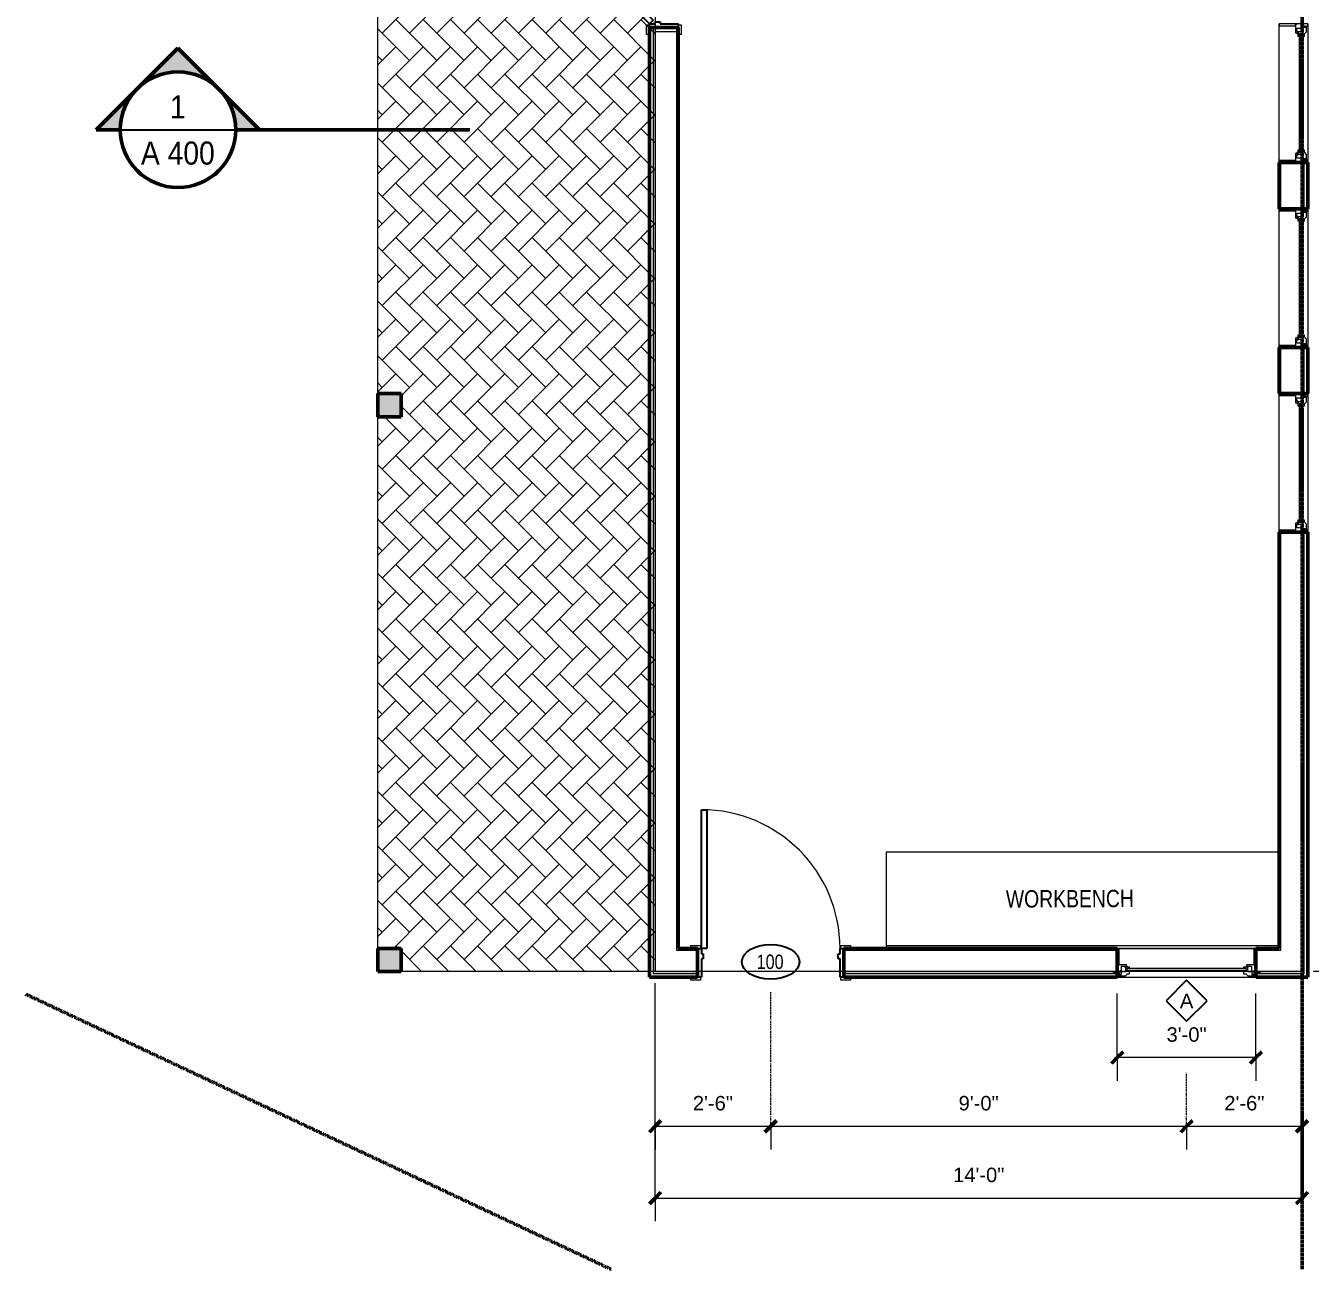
# Model space of a CAD drawing. Header units: inches. Extents: x 556 to 1208, y -588 to -66.
# Drawn here: x 555.8 to 889.4, y -587.5 to -264.7 of the extents above; entities that cross this region are included whole.
import ezdxf

# ---------------------------------------------------------------- set-up
doc = ezdxf.new("R2010")
doc.units = ezdxf.units.IN
doc.header["$MEASUREMENT"] = 0
doc.linetypes.add('Center', pattern=[1.25, 0.25, -0.1875, 0.625, -0.1875])
doc.linetypes.add('Hidden 1_8_', pattern=[0.1875, 0.125, -0.0625])
for name, color, linetype, lineweight in [('A-ANNO-DIMS', 211, 'Continuous', 13), ('A-ANNO-DIMS-48', 211, 'Continuous', 13), ('A-DETL', 90, 'Continuous', 13), ('A-DETL-GENF', 92, 'Continuous', 18), ('A-DOOR', 31, 'Continuous', 18), ('A-DOOR-FRAM', 31, 'Continuous', 25), ('A-DOOR-IDEN', 31, 'Continuous', 25), ('A-FLOR', 192, 'Continuous', 18), ('A-FLOR-PATT', 8, 'Continuous', 18), ('A-GLAZ', 151, 'Continuous', 18), ('A-GLAZ-IDEN', 152, 'Continuous', 25), ('A-WALL', 113, 'Continuous', 18), ('A-WALL-PATT', 111, 'Continuous', 50), ('G-ANNO-SYMB', 111, 'Continuous', 13), ('G-ANNO-TEXT', 231, 'Continuous', 13), ('Q-CASE', 31, 'Continuous', 13)]:
    doc.layers.add(name, color=color, linetype=linetype, lineweight=lineweight)
doc.styles.add('Arial', font='arial.ttf', dxfattribs={"height": 3.75})
doc.styles.add('Arial_1', font='arial.ttf', dxfattribs={"width": 0.8, "height": 4.5})
doc.styles.add('Arial_2', font='arial.ttf', dxfattribs={"width": 0.8, "height": 3.75})
doc.styles.add('Arial_3', font='arial.ttf', dxfattribs={"width": 0.875, "height": 6})
doc.dimstyles.new('Linear_w__Centerline_1', dxfattribs={"dimscale": 12, "dimtxt": 3.825973, "dimasz": 0.25, "dimexe": 0.5, "dimexo": 0.25, "dimgap": 0.25, "dimtad": 1, "dimdec": 4, "dimrnd": 0.0625, "dimzin": 3, "dimdsep": 46, "dimlunit": 4, "dimtxsty": 'Arial', "dimblk1": 'OBLIQUE', "dimblk2": 'OBLIQUE', "dimsah": 1, "dimcen": 0.09, "dimazin": 0, "dimtfac": 1, "dimtdec": 4, "dimtix": 1, "dimtmove": 0, "dimatfit": 3, "dimfxl": 1, "dimtvp": 1, "dimfrac": 2, "dimtolj": 1, "dimtzin": 0, "dimarcsym": 2})
doc.dimstyles.new('Linear_w__Centerline_2', dxfattribs={"dimscale": 12, "dimtxt": 3.825973, "dimasz": 0.25, "dimexe": 0.5, "dimexo": 0.25, "dimgap": 0.25, "dimtad": 1, "dimdec": 4, "dimrnd": 0.0625, "dimzin": 3, "dimdsep": 46, "dimlunit": 4, "dimtxsty": 'Arial', "dimblk1": 'OBLIQUE', "dimblk2": 'OBLIQUE', "dimsah": 1, "dimcen": 0.09, "dimazin": 0, "dimtfac": 1, "dimtdec": 4, "dimtix": 1, "dimtmove": 0, "dimatfit": 3, "dimfxl": 1, "dimtvp": 1, "dimfrac": 2, "dimtolj": 1, "dimtzin": 0, "dimarcsym": 2})
doc.dimstyles.new('Linear_w__Centerline_3', dxfattribs={"dimscale": 12, "dimtxt": 3.825973, "dimasz": 0.25, "dimexe": 0.5, "dimexo": 0.25, "dimgap": 0.25, "dimtad": 1, "dimdec": 4, "dimrnd": 0.0625, "dimzin": 3, "dimdsep": 46, "dimlunit": 4, "dimtxsty": 'Arial', "dimblk1": 'OBLIQUE', "dimblk2": 'OBLIQUE', "dimsah": 1, "dimcen": 0.09, "dimazin": 0, "dimtfac": 1, "dimtdec": 4, "dimtix": 1, "dimtmove": 0, "dimatfit": 3, "dimfxl": 1, "dimtvp": 1, "dimfrac": 2, "dimtolj": 1, "dimtzin": 0, "dimarcsym": 2})
doc.dimstyles.new('Linear_w__Centerline_4', dxfattribs={"dimscale": 12, "dimtxt": 3.825973, "dimasz": 0.25, "dimexe": 0.5, "dimexo": 0.25, "dimgap": 0.25, "dimtad": 1, "dimdec": 4, "dimrnd": 0.0625, "dimzin": 3, "dimdsep": 46, "dimlunit": 4, "dimtxsty": 'Arial', "dimblk1": 'OBLIQUE', "dimblk2": 'OBLIQUE', "dimsah": 1, "dimcen": 0.09, "dimazin": 0, "dimtfac": 1, "dimtdec": 4, "dimtix": 1, "dimtmove": 0, "dimatfit": 3, "dimfxl": 1, "dimtvp": 1, "dimfrac": 2, "dimtolj": 1, "dimtzin": 0, "dimarcsym": 2})
pattern_1 = [(0, (-139.068, -245.307), (15.36, 3.84), [0.6336, -10.886, 0.6336, -10.886, -61.44]), (0, (-139.068, -245.307), (15.36, 3.84), [-23.04, 0.6336, -22.406, 0.6336, -10.886, -26.88]), (0, (-139.068, -245.307), (15.36, 3.84), [-57.6, 0.6336, -7.046, 0.6336, -18.566]), (120, (-133.308, -243.387), (-11.005538, 11.38215), [0.6336, -10.886, 0.6336, -10.886, -61.44]), (120, (-133.308, -243.387), (-11.005538, 11.38215), [-23.04, 0.6336, -22.406, 0.6336, -10.886, -26.88]), (120, (-133.308, -243.387), (-11.005538, 11.38215), [-57.6, 0.6336, -7.046, 0.6336, -18.566]), (240, (-131.388, -235.707), (-4.354462, -15.22215), [0.6336, -10.886, 0.6336, -10.886, -61.44]), (240, (-131.388, -235.707), (-4.354462, -15.22215), [-23.04, 0.6336, -22.406, 0.6336, -10.886, -26.88]), (240, (-131.388, -235.707), (-4.354462, -15.22215), [-57.6, 0.6336, -7.046, 0.6336, -18.566])]
pattern_2 = [(0, (-139.068, -245.307), (0, 1.333), []), (315, (-139.068, -245.307), (1.332769, 0), [1.885, -1.885]), (45, (-139.068, -245.307), (1.332769, 0), [1.885, -1.885])]

# ---------------------------------------------------------------- blocks, each defined once
blk = doc.blocks.new('Full view door - 36_ x 96_-797312-FLOOR PLAN')
at = {"layer": 'A-DOOR', "lineweight": 13}
for p, q in [((-20.75, 4.63), (-18.25, 4.63)), ((-20.75, 3.88), (-20.75, 4.63)), ((-18.25, 3.88), (-20.75, 3.88)), ((-18.25, 4.63), (-18.25, 3.88)), ((18.25, 4.63), (20.75, 4.63)), ((18.25, 3.88), (18.25, 4.63)), ((20.75, 3.88), (18.25, 3.88)), ((20.75, 4.63), (20.75, 3.88)), ((-20.75, -3.63), (-18.25, -3.63)), ((-20.75, -4.38), (-20.75, -3.63)), ((-18.25, -4.38), (-20.75, -4.38)), ((-18.25, -3.63), (-18.25, -4.38)), ((18.25, -3.63), (20.75, -3.63)), ((18.25, -4.38), (18.25, -3.63)), ((20.75, -4.38), (18.25, -4.38)), ((20.75, -3.63), (20.75, -4.38))]:
    blk.add_line(p, q, dxfattribs=at)
at = {"layer": 'A-DOOR', "lineweight": 25}
for p, q in [((-8.43, -28.11), (17.03, -2.65)), ((17.03, -2.65), (18, -3.63)), ((18, -3.63), (-7.46, -29.08)), ((-7.46, -29.08), (-8.43, -28.11))]:
    blk.add_line(p, q, dxfattribs=at)
at = {"layer": 'A-DOOR', "lineweight": 13}
blk.add_arc((18, -3.63), 36, 180, 225, dxfattribs=at)
at = {"layer": 'A-DOOR-FRAM'}
for p, q in [((-19, 3.88), (-18, 3.88)), ((-19, -3.63), (-19, 3.88)), ((-18, 3.88), (-18, -0.87)), ((18, 3.88), (19, 3.88)), ((18, -0.87), (18, 3.88)), ((19, 3.88), (19, -3.63)), ((-18, -0.87), (-17.5, -0.87)), ((-18, -2.25), (-18, -3.63)), ((-17.5, -2.25), (-18, -2.25)), ((-17.5, -0.87), (-17.5, -2.25)), ((17.5, -0.87), (18, -0.87)), ((17.5, -2.25), (17.5, -0.87)), ((18, -2.25), (17.5, -2.25)), ((18, -3.63), (18, -2.25)), ((-18, -3.63), (-19, -3.63)), ((19, -3.63), (18, -3.63))]:
    blk.add_line(p, q, dxfattribs=at)
blk = doc.blocks.new('Full view door - 36_ x 96_-728582-FLOOR PLAN')
at = {"layer": 'A-DOOR', "lineweight": 13}
for p, q in [((-20.75, 4.625), (-18.25, 4.625)), ((-20.75, 3.875), (-20.75, 4.625)), ((-18.25, 3.875), (-20.75, 3.875)), ((-18.25, 4.625), (-18.25, 3.875)), ((18.25, 4.625), (20.75, 4.625)), ((18.25, 3.875), (18.25, 4.625)), ((20.75, 3.875), (18.25, 3.875)), ((20.75, 4.625), (20.75, 3.875)), ((-20.75, -3.625), (-18.25, -3.625)), ((-20.75, -4.375), (-20.75, -3.625)), ((-18.25, -4.375), (-20.75, -4.375)), ((-18.25, -3.625), (-18.25, -4.375)), ((18.25, -3.625), (20.75, -3.625)), ((18.25, -4.375), (18.25, -3.625)), ((20.75, -4.375), (18.25, -4.375)), ((20.75, -3.625), (20.75, -4.375))]:
    blk.add_line(p, q, dxfattribs=at)
at = {"layer": 'A-DOOR', "lineweight": 25}
for p, q in [((16.625, -3.625), (18, -3.625)), ((16.625, -39.625), (16.625, -3.625)), ((18, -3.625), (18, -39.625)), ((18, -39.625), (16.625, -39.625))]:
    blk.add_line(p, q, dxfattribs=at)
at = {"layer": 'A-DOOR', "lineweight": 13}
blk.add_arc((18, -3.625), 36, 180, 270, dxfattribs=at)
at = {"layer": 'A-DOOR-FRAM'}
for p, q in [((-19, 3.875), (-18, 3.875)), ((-19, -3.625), (-19, 3.875)), ((-18, 3.875), (-18, -0.875)), ((18, 3.875), (19, 3.875)), ((18, -0.875), (18, 3.875)), ((19, 3.875), (19, -3.625)), ((-18, -0.875), (-17.5, -0.875)), ((-18, -2.25), (-18, -3.625)), ((-17.5, -2.25), (-18, -2.25)), ((-17.5, -0.875), (-17.5, -2.25)), ((17.5, -0.875), (18, -0.875)), ((17.5, -2.25), (17.5, -0.875)), ((18, -2.25), (17.5, -2.25)), ((18, -3.625), (18, -2.25)), ((-18, -3.625), (-19, -3.625)), ((19, -3.625), (18, -3.625))]:
    blk.add_line(p, q, dxfattribs=at)
blk = doc.blocks.new('Window-Casement-JELD-WEN-Stationary-In_Sash-Premium-Vinyl - 36_ x 54_-793214-FLOOR PLAN')
at = {"layer": 'A-DETL-GENF', "lineweight": 13}
for p, q in [((-18, 3.72), (-18, 2.53)), ((-17.55, 3.75), (-17.97, 3.75)), ((-17.38, 3.08), (-17.47, 3.67)), ((-17.25, 3.37), (-17.25, 3.29)), ((-15.9, 3.4), (-17.22, 3.4)), ((-15.44, 2.94), (-15.9, 3.4)), ((15.9, 3.4), (15.44, 2.94)), ((17.22, 3.4), (15.9, 3.4)), ((17.25, 3.29), (17.25, 3.37)), ((17.47, 3.67), (17.38, 3.08)), ((17.97, 3.75), (17.55, 3.75)), ((18, 2.53), (18, 3.72)), ((-18.03, 2.5), (-19.09, 2.5)), ((-19.09, 2.5), (-19.09, 2.43)), ((-19.09, 2.43), (-18.03, 2.43)), ((-18, 2.4), (-18, 0.56)), ((-18, 0.56), (-17.94, 0.56)), ((-17.94, 0.56), (-17.91, 0.61)), ((-17.91, 0.61), (-17.91, 0.78)), ((-17.91, 0.78), (-17.78, 0.78)), ((-17.78, 0.78), (-17.78, 0.5)), ((-17.78, 0.5), (-15.58, 0.5)), ((-17.44, 2.34), (-17.44, 3.08)), ((-17.44, 3.08), (-17.38, 3.08)), ((-17.38, 2.34), (-17.44, 2.34)), ((-17.38, 2.12), (-17.38, 2.34)), ((-17.22, 2.09), (-17.35, 2.09)), ((-17.25, 3.29), (-17.2, 3.29)), ((-17.2, 3.17), (-17.25, 3.17)), ((-17.25, 3.17), (-17.25, 3.08)), ((-17.06, 2.34), (-17.24, 2.34)), ((-17.24, 2.34), (-17.24, 2.28)), ((-17.24, 2.28), (-17.19, 2.28)), ((-17.22, 3.05), (-17, 3.05)), ((-17.2, 3.29), (-17.2, 3.33)), ((-17.2, 3.33), (-17.15, 3.33)), ((-17.2, 3.12), (-17.2, 3.17)), ((-17.15, 3.12), (-17.2, 3.12)), ((-17.19, 2.28), (-17.19, 2.23)), ((-17.19, 2.23), (-17.15, 2.19)), ((-17.15, 3.33), (-17.15, 3.12)), ((-17.11, 2.25), (-17.08, 2.29)), ((-16.96, 2.1), (-17.11, 2.25)), ((-17.08, 2.29), (-17.05, 2.26)), ((-17.01, 2.29), (-17.06, 2.34)), ((-17.05, 2.26), (-17.01, 2.29)), ((-17, 3.05), (-17, 2.41)), ((-17, 2.41), (-16.81, 2.22)), ((-16.92, 2.2), (-16.96, 2.17)), ((-16.96, 2.17), (-16.93, 2.14)), ((-16.93, 2.14), (-16.96, 2.1)), ((-16.87, 2.15), (-16.92, 2.2)), ((-16.87, 0.88), (-16.87, 2.15)), ((-16.03, 0.85), (-16.84, 0.85)), ((-16.81, 2.22), (-16.69, 2.22)), ((-16.69, 2.22), (-16.69, 2.3)), ((-16.69, 2.3), (-15.88, 2.3)), ((-15.88, 1.2), (-16, 1.2)), ((-16, 1.2), (-16, 1.13)), ((-16, 1.13), (-15.76, 1.13)), ((-15.44, 1.04), (-16, 1.04)), ((-16, 1.04), (-16, 0.88)), ((-15.88, 2.3), (-15.88, 1.2)), ((-15.81, 1.18), (-15.81, 1.23)), ((-15.81, 1.23), (-15.6, 1.23)), ((-15.76, 1.18), (-15.81, 1.18)), ((-15.76, 1.13), (-15.76, 1.18)), ((-15.6, 1.18), (-15.64, 1.18)), ((-15.64, 1.18), (-15.64, 1.13)), ((-15.64, 1.13), (-14.81, 1.13)), ((-15.63, 0.59), (-15.63, 0.87)), ((-15.63, 0.87), (-15.44, 0.87)), ((-15.58, 0.55), (-15.63, 0.59)), ((-15.6, 1.23), (-15.6, 1.18)), ((-15.58, 0.5), (-15.58, 0.55)), ((-15.44, 2.84), (-15.44, 2.94)), ((-14.81, 2.84), (-15.44, 2.84)), ((-15.44, 1.44), (-15.44, 2.19)), ((-15.44, 2.19), (-14.81, 2.19)), ((-14.81, 1.44), (-15.44, 1.44)), ((-15.44, 0.87), (-15.44, 1.04)), ((-14.81, 2.19), (-14.81, 2.84)), ((-14.81, 1.13), (-14.81, 1.44)), ((15.44, 2.84), (14.81, 2.84)), ((14.81, 2.84), (14.81, 2.19)), ((14.81, 2.19), (15.44, 2.19)), ((15.44, 1.44), (14.81, 1.44)), ((14.81, 1.44), (14.81, 1.13)), ((14.81, 1.13), (15.64, 1.13)), ((15.44, 2.94), (15.44, 2.84)), ((15.44, 2.19), (15.44, 1.44)), ((16, 1.04), (15.44, 1.04)), ((15.44, 1.04), (15.44, 0.87)), ((15.44, 0.87), (15.63, 0.87)), ((15.63, 0.59), (15.58, 0.55)), ((15.58, 0.55), (15.58, 0.5)), ((15.58, 0.5), (17.77, 0.5)), ((15.6, 1.18), (15.6, 1.23)), ((15.6, 1.23), (15.81, 1.23)), ((15.64, 1.18), (15.6, 1.18)), ((15.63, 0.87), (15.63, 0.59)), ((15.64, 1.13), (15.64, 1.18)), ((15.81, 1.18), (15.76, 1.18)), ((15.76, 1.18), (15.76, 1.13)), ((15.76, 1.13), (16, 1.13)), ((15.81, 1.23), (15.81, 1.18)), ((15.88, 1.2), (15.88, 2.3)), ((15.88, 2.3), (16.69, 2.3)), ((16, 1.2), (15.88, 1.2)), ((16, 1.13), (16, 1.2)), ((16, 0.88), (16, 1.04)), ((16.84, 0.85), (16.03, 0.85)), ((16.69, 2.3), (16.69, 2.22)), ((16.69, 2.22), (16.81, 2.22)), ((16.81, 2.22), (17, 2.41)), ((16.92, 2.2), (16.87, 2.15)), ((16.87, 2.15), (16.87, 0.88)), ((16.96, 2.17), (16.92, 2.2)), ((16.93, 2.14), (16.96, 2.17)), ((16.96, 2.1), (16.93, 2.14)), ((17.11, 2.25), (16.96, 2.1)), ((17, 2.41), (17, 3.05)), ((17, 3.05), (17.22, 3.05)), ((17.06, 2.34), (17.01, 2.29)), ((17.01, 2.29), (17.05, 2.26)), ((17.05, 2.26), (17.08, 2.29)), ((17.24, 2.34), (17.06, 2.34)), ((17.08, 2.29), (17.11, 2.25)), ((17.15, 3.12), (17.15, 3.33)), ((17.15, 3.33), (17.2, 3.33)), ((17.2, 3.12), (17.15, 3.12)), ((17.15, 2.19), (17.19, 2.23)), ((17.19, 2.23), (17.19, 2.28)), ((17.19, 2.28), (17.24, 2.28)), ((17.2, 3.33), (17.2, 3.29)), ((17.2, 3.29), (17.25, 3.29)), ((17.25, 3.17), (17.2, 3.17)), ((17.2, 3.17), (17.2, 3.12)), ((17.35, 2.09), (17.22, 2.09)), ((17.24, 2.28), (17.24, 2.34)), ((17.25, 3.08), (17.25, 3.17)), ((17.38, 3.08), (17.44, 3.08)), ((17.44, 2.34), (17.38, 2.34)), ((17.38, 2.34), (17.38, 2.12)), ((17.44, 3.08), (17.44, 2.34)), ((17.77, 0.5), (17.77, 0.78)), ((17.77, 0.78), (17.9, 0.78)), ((17.9, 0.78), (17.9, 0.61)), ((17.9, 0.61), (17.93, 0.56)), ((17.93, 0.56), (18, 0.56)), ((18, 0.56), (18, 2.4)), ((19.09, 2.5), (18.03, 2.5)), ((18.03, 2.43), (19.09, 2.43)), ((19.09, 2.43), (19.09, 2.5))]:
    blk.add_line(p, q, dxfattribs=at)
for centre, radius, start, end in [((-17.97, 3.72), 0.03, 90, 180), ((-17.55, 3.66), 0.085, 8, 90), ((-17.22, 3.37), 0.03, 90, 180), ((17.22, 3.37), 0.03, 0, 90), ((17.55, 3.66), 0.085, 90, 172), ((17.97, 3.72), 0.03, 360, 90), ((-18.03, 2.53), 0.03, 270, 0), ((-18.03, 2.4), 0.03, 0, 90), ((-17.35, 2.12), 0.03, 180, 270), ((-17.22, 3.08), 0.03, 180, 270), ((-17.22, 2.12), 0.03, 270, 355.8186), ((-17.1, 2.11), 0.09, 121.9902, 175.8186), ((-16.84, 0.88), 0.03, 180, 270), ((-16.03, 0.88), 0.03, 270, 0), ((16.03, 0.88), 0.03, 180, 270), ((16.84, 0.88), 0.03, 270, 360), ((17.1, 2.11), 0.09, 4.1814, 58.0098), ((17.22, 2.12), 0.03, 184.1814, 270), ((17.22, 3.08), 0.03, 270, 0), ((17.35, 2.12), 0.03, 270, 0), ((18.03, 2.53), 0.03, 180, 270), ((18.03, 2.4), 0.03, 90, 180)]:
    blk.add_arc(centre, radius, start, end, dxfattribs=at)
at = {"layer": 'A-GLAZ', "lineweight": 13}
for p, q in [((-17.48, 0.5), (-18, 0.5)), ((-18, 0.5), (-18, -3.75)), ((-17.48, -3.75), (-17.48, 0.5)), ((-15.31, 2.19), (15.31, 2.19)), ((-15.31, 2.07), (-15.31, 2.19)), ((-15.31, 2.07), (15.31, 2.07)), ((-15.31, 1.57), (-15.31, 1.44)), ((-15.31, 1.57), (15.31, 1.57)), ((-15.31, 1.44), (15.31, 1.44)), ((15.31, 2.07), (15.31, 2.19)), ((15.31, 1.57), (15.31, 1.44)), ((17.48, 0.5), (17.48, -3.75)), ((18, 0.5), (17.48, 0.5)), ((18, -3.75), (18, 0.5)), ((-18, -3.75), (-17.48, -3.75)), ((17.48, -3.75), (18, -3.75))]:
    blk.add_line(p, q, dxfattribs=at)
blk = doc.blocks.new('Window-Casement-JELD-WEN-Stationary-In_Sash-Premium-Vinyl - 36_ x 72_-794128-FLOOR PLAN')
at = {"layer": 'A-DETL-GENF', "lineweight": 13}
for p, q in [((-18, 3.72), (-18, 2.53)), ((-17.55, 3.75), (-17.97, 3.75)), ((-17.38, 3.08), (-17.47, 3.67)), ((-17.25, 3.37), (-17.25, 3.29)), ((-15.9, 3.4), (-17.22, 3.4)), ((-15.44, 2.94), (-15.9, 3.4)), ((15.9, 3.4), (15.44, 2.94)), ((17.22, 3.4), (15.9, 3.4)), ((17.25, 3.29), (17.25, 3.37)), ((17.47, 3.67), (17.38, 3.08)), ((17.97, 3.75), (17.55, 3.75)), ((18, 2.53), (18, 3.72)), ((-18.03, 2.5), (-19.09, 2.5)), ((-19.09, 2.5), (-19.09, 2.43)), ((-19.09, 2.43), (-18.03, 2.43)), ((-18, 2.4), (-18, 0.56)), ((-18, 0.56), (-17.94, 0.56)), ((-17.94, 0.56), (-17.91, 0.61)), ((-17.91, 0.61), (-17.91, 0.78)), ((-17.91, 0.78), (-17.78, 0.78)), ((-17.78, 0.78), (-17.78, 0.5)), ((-17.78, 0.5), (-15.58, 0.5)), ((-17.44, 2.34), (-17.44, 3.08)), ((-17.44, 3.08), (-17.38, 3.08)), ((-17.38, 2.34), (-17.44, 2.34)), ((-17.38, 2.12), (-17.38, 2.34)), ((-17.22, 2.09), (-17.35, 2.09)), ((-17.25, 3.29), (-17.2, 3.29)), ((-17.2, 3.17), (-17.25, 3.17)), ((-17.25, 3.17), (-17.25, 3.08)), ((-17.06, 2.34), (-17.24, 2.34)), ((-17.24, 2.34), (-17.24, 2.28)), ((-17.24, 2.28), (-17.19, 2.28)), ((-17.22, 3.05), (-17, 3.05)), ((-17.2, 3.29), (-17.2, 3.33)), ((-17.2, 3.33), (-17.15, 3.33)), ((-17.2, 3.12), (-17.2, 3.17)), ((-17.15, 3.12), (-17.2, 3.12)), ((-17.19, 2.28), (-17.19, 2.23)), ((-17.19, 2.23), (-17.15, 2.19)), ((-17.15, 3.33), (-17.15, 3.12)), ((-17.11, 2.25), (-17.08, 2.29)), ((-16.96, 2.1), (-17.11, 2.25)), ((-17.08, 2.29), (-17.05, 2.26)), ((-17.01, 2.29), (-17.06, 2.34)), ((-17.05, 2.26), (-17.01, 2.29)), ((-17, 3.05), (-17, 2.41)), ((-17, 2.41), (-16.81, 2.22)), ((-16.92, 2.2), (-16.96, 2.17)), ((-16.96, 2.17), (-16.93, 2.14)), ((-16.93, 2.14), (-16.96, 2.1)), ((-16.87, 2.15), (-16.92, 2.2)), ((-16.87, 0.88), (-16.87, 2.15)), ((-16.03, 0.85), (-16.84, 0.85)), ((-16.81, 2.22), (-16.69, 2.22)), ((-16.69, 2.22), (-16.69, 2.3)), ((-16.69, 2.3), (-15.88, 2.3)), ((-15.88, 1.2), (-16, 1.2)), ((-16, 1.2), (-16, 1.13)), ((-16, 1.13), (-15.76, 1.13)), ((-15.44, 1.04), (-16, 1.04)), ((-16, 1.04), (-16, 0.88)), ((-15.88, 2.3), (-15.88, 1.2)), ((-15.81, 1.18), (-15.81, 1.23)), ((-15.81, 1.23), (-15.6, 1.23)), ((-15.76, 1.18), (-15.81, 1.18)), ((-15.76, 1.13), (-15.76, 1.18)), ((-15.6, 1.18), (-15.64, 1.18)), ((-15.64, 1.18), (-15.64, 1.13)), ((-15.64, 1.13), (-14.81, 1.13)), ((-15.63, 0.59), (-15.63, 0.87)), ((-15.63, 0.87), (-15.44, 0.87)), ((-15.58, 0.55), (-15.63, 0.59)), ((-15.6, 1.23), (-15.6, 1.18)), ((-15.58, 0.5), (-15.58, 0.55)), ((-15.44, 2.84), (-15.44, 2.94)), ((-14.81, 2.84), (-15.44, 2.84)), ((-15.44, 1.44), (-15.44, 2.19)), ((-15.44, 2.19), (-14.81, 2.19)), ((-14.81, 1.44), (-15.44, 1.44)), ((-15.44, 0.87), (-15.44, 1.04)), ((-14.81, 2.19), (-14.81, 2.84)), ((-14.81, 1.13), (-14.81, 1.44)), ((15.44, 2.84), (14.81, 2.84)), ((14.81, 2.84), (14.81, 2.19)), ((14.81, 2.19), (15.44, 2.19)), ((15.44, 1.44), (14.81, 1.44)), ((14.81, 1.44), (14.81, 1.13)), ((14.81, 1.13), (15.64, 1.13)), ((15.44, 2.94), (15.44, 2.84)), ((15.44, 2.19), (15.44, 1.44)), ((16, 1.04), (15.44, 1.04)), ((15.44, 1.04), (15.44, 0.87)), ((15.44, 0.87), (15.63, 0.87)), ((15.63, 0.59), (15.58, 0.55)), ((15.58, 0.55), (15.58, 0.5)), ((15.58, 0.5), (17.77, 0.5)), ((15.6, 1.18), (15.6, 1.23)), ((15.6, 1.23), (15.81, 1.23)), ((15.64, 1.18), (15.6, 1.18)), ((15.63, 0.87), (15.63, 0.59)), ((15.64, 1.13), (15.64, 1.18)), ((15.81, 1.18), (15.76, 1.18)), ((15.76, 1.18), (15.76, 1.13)), ((15.76, 1.13), (16, 1.13)), ((15.81, 1.23), (15.81, 1.18)), ((15.88, 1.2), (15.88, 2.3)), ((15.88, 2.3), (16.69, 2.3)), ((16, 1.2), (15.88, 1.2)), ((16, 1.13), (16, 1.2)), ((16, 0.88), (16, 1.04)), ((16.84, 0.85), (16.03, 0.85)), ((16.69, 2.3), (16.69, 2.22)), ((16.69, 2.22), (16.81, 2.22)), ((16.81, 2.22), (17, 2.41)), ((16.92, 2.2), (16.87, 2.15)), ((16.87, 2.15), (16.87, 0.88)), ((16.96, 2.17), (16.92, 2.2)), ((16.93, 2.14), (16.96, 2.17)), ((16.96, 2.1), (16.93, 2.14)), ((17.11, 2.25), (16.96, 2.1)), ((17, 2.41), (17, 3.05)), ((17, 3.05), (17.22, 3.05)), ((17.06, 2.34), (17.01, 2.29)), ((17.01, 2.29), (17.05, 2.26)), ((17.05, 2.26), (17.08, 2.29)), ((17.24, 2.34), (17.06, 2.34)), ((17.08, 2.29), (17.11, 2.25)), ((17.15, 3.12), (17.15, 3.33)), ((17.15, 3.33), (17.2, 3.33)), ((17.2, 3.12), (17.15, 3.12)), ((17.15, 2.19), (17.19, 2.23)), ((17.19, 2.23), (17.19, 2.28)), ((17.19, 2.28), (17.24, 2.28)), ((17.2, 3.33), (17.2, 3.29)), ((17.2, 3.29), (17.25, 3.29)), ((17.25, 3.17), (17.2, 3.17)), ((17.2, 3.17), (17.2, 3.12)), ((17.35, 2.09), (17.22, 2.09)), ((17.24, 2.28), (17.24, 2.34)), ((17.25, 3.08), (17.25, 3.17)), ((17.38, 3.08), (17.44, 3.08)), ((17.44, 2.34), (17.38, 2.34)), ((17.38, 2.34), (17.38, 2.12)), ((17.44, 3.08), (17.44, 2.34)), ((17.77, 0.5), (17.77, 0.78)), ((17.77, 0.78), (17.9, 0.78)), ((17.9, 0.78), (17.9, 0.61)), ((17.9, 0.61), (17.93, 0.56)), ((17.93, 0.56), (18, 0.56)), ((18, 0.56), (18, 2.4)), ((19.09, 2.5), (18.03, 2.5)), ((18.03, 2.43), (19.09, 2.43)), ((19.09, 2.43), (19.09, 2.5))]:
    blk.add_line(p, q, dxfattribs=at)
for centre, radius, start, end in [((-17.97, 3.72), 0.03, 90, 180), ((-17.55, 3.66), 0.085, 8, 90), ((-17.22, 3.37), 0.03, 90, 180), ((17.22, 3.37), 0.03, 0, 90), ((17.55, 3.66), 0.085, 90, 172), ((17.97, 3.72), 0.03, 360, 90), ((-18.03, 2.53), 0.03, 270, 0), ((-18.03, 2.4), 0.03, 0, 90), ((-17.35, 2.12), 0.03, 180, 270), ((-17.22, 3.08), 0.03, 180, 270), ((-17.22, 2.12), 0.03, 270, 355.8186), ((-17.1, 2.11), 0.09, 121.9902, 175.8186), ((-16.84, 0.88), 0.03, 180, 270), ((-16.03, 0.88), 0.03, 270, 0), ((16.03, 0.88), 0.03, 180, 270), ((16.84, 0.88), 0.03, 270, 360), ((17.1, 2.11), 0.09, 4.1814, 58.0098), ((17.22, 2.12), 0.03, 184.1814, 270), ((17.22, 3.08), 0.03, 270, 0), ((17.35, 2.12), 0.03, 270, 0), ((18.03, 2.53), 0.03, 180, 270), ((18.03, 2.4), 0.03, 90, 180)]:
    blk.add_arc(centre, radius, start, end, dxfattribs=at)
at = {"layer": 'A-GLAZ', "lineweight": 13}
for p, q in [((-17.48, 0.5), (-18, 0.5)), ((-18, 0.5), (-18, -3.75)), ((-17.48, -3.75), (-17.48, 0.5)), ((-15.31, 2.19), (15.31, 2.19)), ((-15.31, 2.07), (-15.31, 2.19)), ((-15.31, 2.07), (15.31, 2.07)), ((-15.31, 1.57), (-15.31, 1.44)), ((-15.31, 1.57), (15.31, 1.57)), ((-15.31, 1.44), (15.31, 1.44)), ((15.31, 2.07), (15.31, 2.19)), ((15.31, 1.57), (15.31, 1.44)), ((17.48, 0.5), (17.48, -3.75)), ((18, 0.5), (17.48, 0.5)), ((18, -3.75), (18, 0.5)), ((-18, -3.75), (-17.48, -3.75)), ((17.48, -3.75), (18, -3.75))]:
    blk.add_line(p, q, dxfattribs=at)
blk = doc.blocks.new('Counter Top - 24_ Depth-744861-FLOOR PLAN')
at = {"layer": 'Q-CASE'}
for p, q in [((54.74, 0), (-47.26, 0)), ((54.74, -25), (54.74, 0)), ((-47.26, 0), (-47.26, -25)), ((54.74, -0.75), (-47.26, -0.75)), ((-47.26, -25), (54.74, -25))]:
    blk.add_line(p, q, dxfattribs=at)
blk = doc.blocks.new('DIMBLOCK2-FLOOR PLAN')
at = {"layer": 'A-ANNO-DIMS-48', "lineweight": 50}
for p, q in [((939.02, -150.24), (937.52, -148.74)), ((939.02, -150.24), (940.52, -151.74)), ((939.02, -282.24), (937.52, -280.74)), ((939.02, -282.24), (940.52, -283.74))]:
    blk.add_line(p, q, dxfattribs=at)
at = {"layer": 'A-ANNO-DIMS-48'}
for p, q in [((939.02, -150.24), (890.25, -150.24)), ((939.02, -150.24), (939.02, -282.24)), ((939.02, -150.24), (945.02, -150.24)), ((939.02, -282.24), (945.02, -282.24))]:
    blk.add_line(p, q, dxfattribs=at)
at = {"layer": 'A-ANNO-DIMS-48', "linetype": 'Center'}
blk.add_line((939.02, -282.24), (919.95, -282.24), dxfattribs=at)
at = {"layer": 'A-ANNO-DIMS-48', "color": 0, "insert": (931.15, -222.89), "char_height": 3.75, "width": 15.9631, "attachment_point": 1, "rotation": 90, "line_spacing_factor": 0.941778, "style": 'Arial'}
blk.add_mtext('11\'-0"', dxfattribs=at)
blk = doc.blocks.new('_Oblique')
at = {"color": 0, "linetype": 'ByBlock', "lineweight": -2}
blk.add_line((-0.5, -0.5), (0.5, 0.5), dxfattribs=at)
blk = doc.blocks.new('Door Tag 5-64 inch - Door Tag 5-64 inch-593364-FLOOR PLAN')
at = {"layer": 'A-DOOR-IDEN'}
blk.add_ellipse((0, 0), major_axis=(-0.1562, 0), ratio=0.6, dxfattribs=at)
blk = doc.blocks.new('Window Tag 5-64 inch - Window Tag 5-64 inch-591583-FLOOR PLAN')
at = {"layer": 'A-GLAZ-IDEN'}
for p, q in [((0, 0.1129), (-0.1105, 0.0024)), ((0.1105, 0.0024), (0, 0.1129)), ((-0.1105, 0.0024), (0, -0.1081)), ((0, -0.1081), (0.1105, 0.0024))]:
    blk.add_line(p, q, dxfattribs=at)
blk = doc.blocks.new('Section - Section Head-237414-FLOOR PLAN')
at = {"layer": 'G-ANNO-SYMB'}
h = blk.add_hatch(color=256, dxfattribs=at)
edge = h.paths.add_edge_path()
edge.add_line((-0.3125, 0.4419), (-0.0915, 0.221))
edge.add_arc((-0.3125, 0), 0.3125, 45, 135)
edge.add_line((-0.5335, 0.221), (-0.3125, 0.4419))
h = blk.add_hatch(color=256, dxfattribs=at)
edge = h.paths.add_edge_path()
edge.add_line((-0.7544, 0), (-0.5335, 0.221))
edge.add_arc((-0.3125, 0), 0.3125, 135, 180)
edge.add_line((-0.625, 0), (-0.7544, 0))
h = blk.add_hatch(color=256, dxfattribs=at)
edge = h.paths.add_edge_path()
edge.add_line((0.1294, 0), (0, 0))
edge.add_arc((-0.3125, 0), 0.3125, 360, 405)
edge.add_line((-0.0915, 0.221), (0.1294, 0))
at = {"layer": 'G-ANNO-SYMB', "lineweight": 50}
for p, q in [((-0.7544, 0), (-0.3125, 0.4419)), ((-0.3125, 0.4419), (0.1294, 0)), ((-0.625, 0), (-0.7544, 0)), ((0.1294, 0), (0, 0))]:
    blk.add_line(p, q, dxfattribs=at)
at = {"layer": 'G-ANNO-SYMB', "lineweight": 25}
for p, q in [((-0.3125, 0.4419), (-0.5335, 0.221)), ((-0.0915, 0.221), (-0.3125, 0.4419)), ((-0.5335, 0.221), (-0.7544, 0)), ((0.1294, 0), (-0.0915, 0.221)), ((-0.7544, 0), (-0.625, 0)), ((0, 0), (0.1294, 0))]:
    blk.add_line(p, q, dxfattribs=at)
at = {"layer": 'G-ANNO-SYMB', "lineweight": 50}
for start, end in [(0, 180), (180, 360)]:
    blk.add_arc((-0.3125, 0), 0.3125, start, end, dxfattribs=at)
at = {"layer": 'G-ANNO-SYMB', "lineweight": 25}
for start, end in [(45, 135), (135, 180), (360, 45)]:
    blk.add_arc((-0.3125, 0), 0.3125, start, end, dxfattribs=at)
blk = doc.blocks.new('DIMBLOCK13-FLOOR PLAN')
at = {"layer": 'A-ANNO-DIMS-48'}
for p, q in [((719.25, -550.41), (719.25, -513.24)), ((719.25, -550.41), (749.25, -550.41)), ((719.25, -550.41), (719.25, -556.41)), ((749.25, -550.41), (749.25, -556.41))]:
    blk.add_line(p, q, dxfattribs=at)
at = {"layer": 'A-ANNO-DIMS-48', "linetype": 'Center'}
blk.add_line((749.25, -550.41), (749.25, -515.49), dxfattribs=at)
at = {"layer": 'A-ANNO-DIMS-48', "lineweight": 50}
for p, q in [((719.25, -550.41), (717.75, -551.91)), ((719.25, -550.41), (720.75, -548.91)), ((749.25, -550.41), (747.75, -551.91)), ((749.25, -550.41), (750.75, -548.91))]:
    blk.add_line(p, q, dxfattribs=at)
at = {"layer": 'A-ANNO-DIMS-48', "color": 0, "insert": (729.04, -542.54), "char_height": 3.75, "width": 12.5021, "attachment_point": 1, "line_spacing_factor": 0.941778, "style": 'Arial'}
blk.add_mtext('2\'-6"', dxfattribs=at)
blk = doc.blocks.new('DIMBLOCK14-FLOOR PLAN')
at = {"layer": 'A-ANNO-DIMS-48', "linetype": 'Center'}
for p, q in [((749.25, -550.41), (749.25, -515.49)), ((857.25, -550.41), (857.25, -536.56))]:
    blk.add_line(p, q, dxfattribs=at)
at = {"layer": 'A-ANNO-DIMS-48', "lineweight": 50}
for p, q in [((749.25, -550.41), (747.75, -551.91)), ((749.25, -550.41), (750.75, -548.91)), ((857.25, -550.41), (855.75, -551.91)), ((857.25, -550.41), (858.75, -548.91))]:
    blk.add_line(p, q, dxfattribs=at)
at = {"layer": 'A-ANNO-DIMS-48'}
for p, q in [((749.25, -550.41), (857.25, -550.41)), ((749.25, -550.41), (749.25, -556.41)), ((857.25, -550.41), (857.25, -556.41))]:
    blk.add_line(p, q, dxfattribs=at)
at = {"layer": 'A-ANNO-DIMS-48', "color": 0, "insert": (798.04, -542.54), "char_height": 3.75, "width": 12.5021, "attachment_point": 1, "line_spacing_factor": 0.941778, "style": 'Arial'}
blk.add_mtext('9\'-0"', dxfattribs=at)
blk = doc.blocks.new('DIMBLOCK15-FLOOR PLAN')
at = {"layer": 'A-ANNO-DIMS-48'}
for p, q in [((887.25, -550.41), (887.25, -513.24)), ((857.25, -550.41), (887.25, -550.41)), ((857.25, -550.41), (857.25, -556.41)), ((887.25, -550.41), (887.25, -556.41))]:
    blk.add_line(p, q, dxfattribs=at)
at = {"layer": 'A-ANNO-DIMS-48', "linetype": 'Center'}
blk.add_line((857.25, -550.41), (857.25, -536.56), dxfattribs=at)
at = {"layer": 'A-ANNO-DIMS-48', "lineweight": 50}
for p, q in [((857.25, -550.41), (855.75, -551.91)), ((857.25, -550.41), (858.75, -548.91)), ((887.25, -550.41), (885.75, -551.91)), ((887.25, -550.41), (888.75, -548.91))]:
    blk.add_line(p, q, dxfattribs=at)
at = {"layer": 'A-ANNO-DIMS-48', "color": 0, "insert": (867.04, -542.54), "char_height": 3.75, "width": 12.5021, "attachment_point": 1, "line_spacing_factor": 0.941778, "style": 'Arial'}
blk.add_mtext('2\'-6"', dxfattribs=at)
blk = doc.blocks.new('DIMBLOCK16-FLOOR PLAN')
at = {"layer": 'A-ANNO-DIMS-48'}
for p, q in [((839.25, -532.59), (839.25, -515.99)), ((875.25, -532.59), (875.25, -515.99)), ((875.25, -532.59), (839.25, -532.59)), ((839.25, -532.59), (839.25, -538.59)), ((875.25, -532.59), (875.25, -538.59))]:
    blk.add_line(p, q, dxfattribs=at)
at = {"layer": 'A-ANNO-DIMS-48', "lineweight": 50}
for p, q in [((839.25, -532.59), (837.75, -534.09)), ((839.25, -532.59), (840.75, -531.09)), ((875.25, -532.59), (873.75, -534.09)), ((875.25, -532.59), (876.75, -531.09))]:
    blk.add_line(p, q, dxfattribs=at)
at = {"layer": 'A-ANNO-DIMS-48', "color": 0, "insert": (852.04, -524.72), "char_height": 3.75, "width": 12.5021, "attachment_point": 1, "line_spacing_factor": 0.941778, "style": 'Arial'}
blk.add_mtext('3\'-0"', dxfattribs=at)
blk = doc.blocks.new('DIMBLOCK17-FLOOR PLAN')
at = {"layer": 'A-ANNO-DIMS-48'}
for p, q in [((719.25, -569.03), (719.25, -513.24)), ((887.25, -569.03), (887.25, -513.24)), ((719.25, -569.03), (887.25, -569.03)), ((719.25, -569.03), (719.25, -575.03)), ((887.25, -569.03), (887.25, -575.03))]:
    blk.add_line(p, q, dxfattribs=at)
at = {"layer": 'A-ANNO-DIMS-48', "lineweight": 50}
for p, q in [((719.25, -569.03), (717.75, -570.53)), ((719.25, -569.03), (720.75, -567.53)), ((887.25, -569.03), (885.75, -570.53)), ((887.25, -569.03), (888.75, -567.53))]:
    blk.add_line(p, q, dxfattribs=at)
at = {"layer": 'A-ANNO-DIMS-48', "color": 0, "insert": (796.6, -561.16), "char_height": 3.75, "width": 15.9631, "attachment_point": 1, "line_spacing_factor": 0.941778, "style": 'Arial'}
blk.add_mtext('14\'-0"', dxfattribs=at)
blk = doc.blocks.new('DIMBLOCK18-FLOOR PLAN')
at = {"layer": 'A-ANNO-DIMS-48', "lineweight": 50}
for p, q in [((965.72, -150.24), (964.22, -148.74)), ((965.72, -150.24), (967.22, -151.74)), ((965.72, -510.24), (964.22, -508.74)), ((965.72, -510.24), (967.22, -511.74))]:
    blk.add_line(p, q, dxfattribs=at)
at = {"layer": 'A-ANNO-DIMS-48'}
for p, q in [((965.72, -150.24), (890.25, -150.24)), ((965.72, -510.24), (965.72, -150.24)), ((965.72, -150.24), (971.72, -150.24)), ((965.72, -510.24), (890.25, -510.24)), ((965.72, -510.24), (971.72, -510.24))]:
    blk.add_line(p, q, dxfattribs=at)
at = {"layer": 'A-ANNO-DIMS-48', "color": 0, "insert": (957.85, -336.89), "char_height": 3.75, "width": 15.9631, "attachment_point": 1, "rotation": 90, "line_spacing_factor": 0.941778, "style": 'Arial'}
blk.add_mtext('30\'-0"', dxfattribs=at)

msp = doc.modelspace()

# ---------------------------------------------------------------- hatches: boundary and pattern name
at = {"layer": 'A-DETL-GENF'}
h = msp.add_hatch(color=9, dxfattribs=at)
h.paths.add_polyline_path([(653.25409, -510.24166), (653.25409, -504.24166), (647.25409, -504.24166), (647.25409, -510.24166)])
h.paths.add_polyline_path([(653.25409, -366.24166), (653.25409, -360.24166), (647.25409, -360.24166), (647.25409, -366.24166)])
h.paths.add_polyline_path([(653.25409, -222.24166), (653.25409, -216.24166), (647.25409, -216.24166), (647.25409, -222.24166)])
at = {"layer": 'A-FLOR-PATT', "lineweight": 13}
h = msp.add_hatch(dxfattribs=at)
h.set_pattern_fill('FP_4', color=256, style=0, pattern_type=2)
h.set_pattern_definition([(315, (552.931, -249.016), (7.07107, 0), [15, -5]), (45, (556.466, -252.551), (7.07107, 0), [15, -5])])
h.paths.add_polyline_path([(719.2541, -510.24165), (719.25409, -105.87337), (761.25409, -105.87337), (761.25408, -69.87337), (719.25408, -69.87337), (708.55519, -65.74823), (622.95145, -65.74823), (600.14731, -65.74823), (671.25411, -93.16467), (671.2541, -216.24166), (653.25409, -216.24166), (653.25409, -222.24166), (647.25409, -222.24166), (647.25409, -360.24166), (653.25409, -360.24166), (653.25409, -366.24166), (647.25409, -366.24166), (647.25409, -504.24166), (653.25409, -504.24166), (653.25409, -510.24164), (718.75409, -510.24165)])
h.paths.add_polyline_path([(647.25406, -510.24164), (647.25409, -510.24126), (647.25409, -504.24166)])
h.paths.add_polyline_path([(821.25413, -105.87338), (821.25411, -69.87338), (785.2541, -69.87336), (785.25411, -105.87337), (788.36453, -105.87337)])
at = {"layer": 'A-WALL-PATT', "lineweight": 13}
h = msp.add_hatch(dxfattribs=at)
h.set_pattern_fill('FP_2', color=256, style=0, pattern_type=2)
h.set_pattern_definition(pattern_2)
h.paths.add_polyline_path([(719.25409, -510.24166), (719.25409, -265.24166), (718.75409, -265.24166), (718.75409, -510.24166)])
h.paths.add_polyline_path([(719.25409, -227.24166), (719.25409, -149.74166), (718.75409, -149.74166), (718.75409, -227.24166)])
h = msp.add_hatch(dxfattribs=at)
h.set_pattern_fill('FP_2', color=256, style=0, pattern_type=2)
h.set_pattern_definition(pattern_2)
h.paths.add_polyline_path([(887.25409, -510.24166), (887.75409, -510.24166), (887.75409, -396.24166), (887.25409, -396.24166), (887.25409, -504.74166)])
h.paths.add_polyline_path([(887.75409, -360.24166), (887.75409, -348.24166), (887.25409, -348.24166), (887.25409, -360.24166)])
h.paths.add_polyline_path([(887.75409, -312.24166), (887.75409, -300.24166), (887.25409, -300.24166), (887.25409, -312.24166)])
h.paths.add_polyline_path([(887.75409, -264.24166), (887.75409, -150.24166), (887.25409, -150.24166), (887.25409, -264.24166)])
h = msp.add_hatch(dxfattribs=at)
h.set_pattern_fill('FP_1', color=256, style=0, pattern_type=2)
h.set_pattern_definition(pattern_1)
h.paths.add_polyline_path([(725.25409, -504.24166), (725.25409, -265.24166), (724.75409, -265.24166), (724.75409, -504.24166)])
h.paths.add_polyline_path([(725.25409, -227.24166), (725.25409, -155.74166), (724.75409, -155.74166), (724.75409, -227.24166)])
h = msp.add_hatch(dxfattribs=at)
h.set_pattern_fill('FP_1', color=256, style=0, pattern_type=2)
h.set_pattern_definition(pattern_1)
h.paths.add_polyline_path([(881.75409, -504.24166), (881.75409, -396.24166), (881.25409, -396.24166), (881.25409, -504.24166)])
h.paths.add_polyline_path([(881.25409, -360.24166), (881.75409, -360.24166), (881.75409, -348.24166), (881.25409, -348.24166)])
h.paths.add_polyline_path([(881.25409, -312.24166), (881.75409, -312.24166), (881.75409, -300.24166), (881.25409, -300.24166)])
h.paths.add_polyline_path([(881.75409, -264.24166), (881.75409, -156.24166), (881.25409, -156.24166), (881.25409, -264.24166)])
h = msp.add_hatch(dxfattribs=at)
h.set_pattern_fill('FP_1', color=256, style=0, pattern_type=2)
h.set_pattern_definition(pattern_1)
h.paths.add_polyline_path([(768.25409, -504.74166), (839.25409, -504.74166), (839.25409, -504.24166), (768.25409, -504.24166)])
h.paths.add_polyline_path([(881.75409, -504.74166), (881.75409, -504.24166), (875.25409, -504.24166), (875.25409, -504.74166)])
h.paths.add_polyline_path([(730.25409, -504.74166), (730.25409, -504.24166), (724.75409, -504.24166), (724.75409, -504.74166)])
h = msp.add_hatch(dxfattribs=at)
h.set_pattern_fill('FP_2', color=256, style=0, pattern_type=2)
h.set_pattern_definition(pattern_2)
h.paths.add_polyline_path([(887.75409, -510.74166), (887.75409, -510.24166), (875.25409, -510.24166), (875.25409, -510.74166)])
h.paths.add_polyline_path([(839.25409, -510.74166), (839.25409, -510.24166), (768.25409, -510.24166), (768.25409, -510.74166), (788.36453, -510.74166)])
h.paths.add_polyline_path([(718.75409, -510.74166), (730.25409, -510.74166), (730.25409, -510.24166), (718.75409, -510.24166)])

# ---------------------------------------------------------------- linework, layer by layer
at = {"layer": 'A-DETL', "linetype": 'Hidden 1_8_', "lineweight": 50}
for p, q in [((887.25409, -587.53605), (887.25409, -65.74823)), ((555.78673, -516.12358), (707.82137, -587.53605))]:
    msp.add_line(p, q, dxfattribs=at)
at = {"layer": 'A-DETL', "lineweight": 50}
for p, q in [((653.25409, -360.24166), (647.25409, -360.24166)), ((647.25409, -360.24166), (647.25409, -366.24166)), ((653.25409, -366.24166), (653.25409, -360.24166)), ((647.25409, -366.24166), (653.25409, -366.24166)), ((653.25409, -504.24166), (647.25409, -504.24166)), ((647.25409, -504.24166), (647.25409, -510.24166)), ((653.25409, -510.24166), (653.25409, -504.24166)), ((647.25409, -510.24166), (653.25409, -510.24166))]:
    msp.add_line(p, q, dxfattribs=at)
at = {"layer": 'A-FLOR'}
for p, q in [((719.25409, -105.87337), (719.25409, -510.24166)), ((887.25409, -150.24166), (887.25409, -510.24166)), ((647.25409, -360.24166), (647.25409, -222.24166)), ((719.25409, -266.24166), (725.25409, -266.24166)), ((647.25409, -504.24166), (647.25409, -366.24166)), ((887.25409, -510.24166), (653.25409, -510.24166))]:
    msp.add_line(p, q, dxfattribs=at)
at = {"layer": 'A-WALL', "lineweight": 50}
for p, q in [((725.25409, -265.24166), (717.75409, -265.24166)), ((717.75409, -265.24166), (717.75409, -511.74166)), ((725.25409, -504.24166), (725.25409, -265.24166)), ((881.25409, -300.24166), (881.25409, -312.24166)), ((888.75409, -300.24166), (881.25409, -300.24166)), ((888.75409, -312.24166), (888.75409, -300.24166)), ((881.25409, -312.24166), (888.75409, -312.24166)), ((881.25409, -348.24166), (881.25409, -360.24166)), ((888.75409, -348.24166), (881.25409, -348.24166)), ((888.75409, -360.24166), (888.75409, -348.24166)), ((881.25409, -360.24166), (888.75409, -360.24166)), ((881.25409, -396.24166), (881.25409, -504.24166)), ((888.75409, -396.24166), (881.25409, -396.24166)), ((888.75409, -511.74166), (888.75409, -396.24166)), ((730.25409, -504.24166), (725.25409, -504.24166)), ((730.25409, -511.74166), (730.25409, -504.24166)), ((839.25409, -504.24166), (768.25409, -504.24166)), ((768.25409, -504.24166), (768.25409, -511.74166)), ((839.25409, -511.74166), (839.25409, -504.24166)), ((881.25409, -504.24166), (875.25409, -504.24166)), ((875.25409, -504.24166), (875.25409, -511.74166)), ((717.75409, -511.74166), (730.25409, -511.74166)), ((768.25409, -511.74166), (839.25409, -511.74166)), ((875.25409, -511.74166), (888.75409, -511.74166))]:
    msp.add_line(p, q, dxfattribs=at)
at = {"layer": 'A-WALL'}
for p, q in [((718.75409, -265.24166), (718.75409, -510.74166)), ((724.75409, -265.24166), (724.75409, -504.74166)), ((881.25409, -300.24166), (881.25409, -264.24166)), ((888.75409, -264.24166), (888.75409, -360.24166)), ((881.75409, -312.24166), (881.75409, -300.24166)), ((887.75409, -312.24166), (887.75409, -300.24166)), ((881.25409, -396.24166), (881.25409, -312.24166)), ((881.25409, -348.24166), (881.25409, -312.24166)), ((881.75409, -360.24166), (881.75409, -348.24166)), ((887.75409, -360.24166), (887.75409, -348.24166)), ((888.75409, -360.24166), (888.75409, -396.24166)), ((881.75409, -504.74166), (881.75409, -396.24166)), ((887.75409, -510.74166), (887.75409, -396.24166)), ((724.75409, -504.74166), (730.25409, -504.74166)), ((768.25409, -504.74166), (839.25409, -504.74166)), ((875.25409, -504.24166), (839.25409, -504.24166)), ((875.25409, -504.74166), (881.75409, -504.74166)), ((718.75409, -510.74166), (730.25409, -510.74166)), ((768.25409, -510.74166), (839.25409, -510.74166)), ((839.25409, -511.74166), (875.25409, -511.74166)), ((875.25409, -510.74166), (887.75409, -510.74166))]:
    msp.add_line(p, q, dxfattribs=at)
at = {"layer": 'G-ANNO-SYMB', "lineweight": 25}
msp.add_line((580.32409, -291.74746), (610.32409, -291.74746), dxfattribs=at)
at = {"layer": 'G-ANNO-SYMB', "lineweight": 50}
msp.add_line((610.32409, -291.74746), (671.16385, -291.74746), dxfattribs=at)

# ---------------------------------------------------------------- block references
at = {"layer": 'A-DOOR'}
for name, p, rotation in [('Full view door - 36_ x 96_-797312-FLOOR PLAN', (721.37909, -246.24166), 269.9999999999999), ('Full view door - 36_ x 96_-728582-FLOOR PLAN', (749.25409, -507.86666), 180)]:
    msp.add_blockref(name, p, dxfattribs=dict(at, rotation=rotation))
at = {"layer": 'A-DOOR-IDEN', "xscale": 47.99999999999996, "yscale": 47.99999999999996, "zscale": 47.99999999999996}
msp.add_blockref('Door Tag 5-64 inch - Door Tag 5-64 inch-593364-FLOOR PLAN', (749.25409, -507.74166), dxfattribs=at)
at = {"layer": 'A-GLAZ'}
for name, p, rotation in [('Window-Casement-JELD-WEN-Stationary-In_Sash-Premium-Vinyl - 36_ x 72_-794128-FLOOR PLAN', (885.00409, -282.24166), 269.9999999999999), ('Window-Casement-JELD-WEN-Stationary-In_Sash-Premium-Vinyl - 36_ x 72_-794128-FLOOR PLAN', (885.00409, -330.24166), 269.9999999999999), ('Window-Casement-JELD-WEN-Stationary-In_Sash-Premium-Vinyl - 36_ x 72_-794128-FLOOR PLAN', (885.00409, -378.24166), 269.9999999999999), ('Window-Casement-JELD-WEN-Stationary-In_Sash-Premium-Vinyl - 36_ x 54_-793214-FLOOR PLAN', (857.25409, -507.99166), 180)]:
    msp.add_blockref(name, p, dxfattribs=dict(at, rotation=rotation))
at = {"layer": 'A-GLAZ-IDEN', "xscale": 47.99999999999996, "yscale": 47.99999999999996, "zscale": 47.99999999999996}
msp.add_blockref('Window Tag 5-64 inch - Window Tag 5-64 inch-591583-FLOOR PLAN', (857.25409, -517.94661), dxfattribs=at)
at = {"layer": 'G-ANNO-SYMB', "lineweight": 25, "xscale": 47.99999999999996, "yscale": 47.99999999999996, "zscale": 47.99999999999996}
msp.add_blockref('Section - Section Head-237414-FLOOR PLAN', (610.32409, -291.74746), dxfattribs=at)
at = {"layer": 'Q-CASE', "rotation": 180}
msp.add_blockref('Counter Top - 24_ Depth-744861-FLOOR PLAN', (833.9918, -504.24166), dxfattribs=at)

# ---------------------------------------------------------------- texts
at = {"layer": 'A-DOOR-IDEN', "lineweight": 13, "insert": (745.60584, -505.84601), "char_height": 3.75, "width": 8.7264, "attachment_point": 1, "style": 'Arial_2'}
msp.add_mtext('100', dxfattribs=at)
at = {"layer": 'A-GLAZ-IDEN', "lineweight": 13, "insert": (855.51379, -516.01339), "char_height": 3.75, "width": 4.3935, "attachment_point": 1, "style": 'Arial'}
msp.add_mtext('A', dxfattribs=at)
at = {"layer": 'G-ANNO-SYMB', "char_height": 6, "attachment_point": 1, "style": 'Arial_3'}
for s, insert, width in [('1', (593.25701, -282.79064), 4.9048125), ('A 400', (585.71685, -294.807), 23.1984375)]:
    msp.add_mtext(s, dxfattribs=dict(at, insert=insert, width=width))
at = {"layer": 'G-ANNO-TEXT', "color": 7, "insert": (810.30638, -489.16603), "char_height": 4.5, "width": 41.208, "attachment_point": 1, "rotation": 0.2647766, "style": 'Arial_1'}
msp.add_mtext('WORKBENCH', dxfattribs=at)

# ---------------------------------------------------------------- dimensions: what is measured, and where the dimension line sits
at = {"layer": 'A-ANNO-DIMS'}
for base, p1, p2, dimstyle, override, picture, middle in [((939.02019, -282.24166), (887.25409, -150.24166), (916.95365, -282.24166), 'Linear_w__Centerline_1', {"dimpost": '<>', "dimfxl": 135.299902}, 'DIMBLOCK2-FLOOR PLAN', (934.10554, -216.24166)), ((965.71756, -150.24166), (887.25409, -510.24166), (887.25409, -150.24166), 'Linear_w__Centerline_3', {"dimpost": '<>', "dimfxl": 360}, 'DIMBLOCK18-FLOOR PLAN', (960.80163, -330.24166))]:
    dim = msp.add_linear_dim(base=base, p1=p1, p2=p2, angle=90, dimstyle=dimstyle, override=override, dxfattribs=at)
    dim.commit()
    dim.dimension.update_dxf_attribs({"geometry": picture, "text_midpoint": middle})
for base, p1, p2, dimstyle, override, picture, middle in [((749.25409, -550.4074), (719.25409, -510.24166), (749.25409, -512.49166), 'Linear_w__Centerline_1', {"dimpost": '<>', "dimfxl": 30.084257}, 'DIMBLOCK13-FLOOR PLAN', (734.25409, -545.49275)), ((887.25409, -569.02639), (719.25409, -510.24166), (887.25409, -510.24166), 'Linear_w__Centerline_3', {"dimpost": '<>', "dimfxl": 168}, 'DIMBLOCK17-FLOOR PLAN', (803.25409, -564.11174)), ((887.25409, -550.4074), (857.25409, -533.56345), (887.25409, -510.24166), 'Linear_w__Centerline_4', {"dimpost": '<>', "dimfxl": 37.998765}, 'DIMBLOCK15-FLOOR PLAN', (872.25409, -545.49275)), ((857.25409, -550.4074), (749.25409, -512.49166), (857.25409, -533.56345), 'Linear_w__Centerline_2', {"dimpost": '<>', "dimfxl": 110.036451}, 'DIMBLOCK14-FLOOR PLAN', (803.25409, -545.49275)), ((839.25409, -532.58895), (875.25409, -512.99166), (839.25409, -512.99166), 'Linear_w__Centerline_3', {"dimpost": '<>', "dimfxl": 36}, 'DIMBLOCK16-FLOOR PLAN', (857.25409, -527.67302))]:
    dim = msp.add_linear_dim(base=base, p1=p1, p2=p2, dimstyle=dimstyle, override=override, dxfattribs=at)
    dim.commit()
    dim.dimension.update_dxf_attribs({"geometry": picture, "text_midpoint": middle})

doc.saveas('drawing.dxf')
